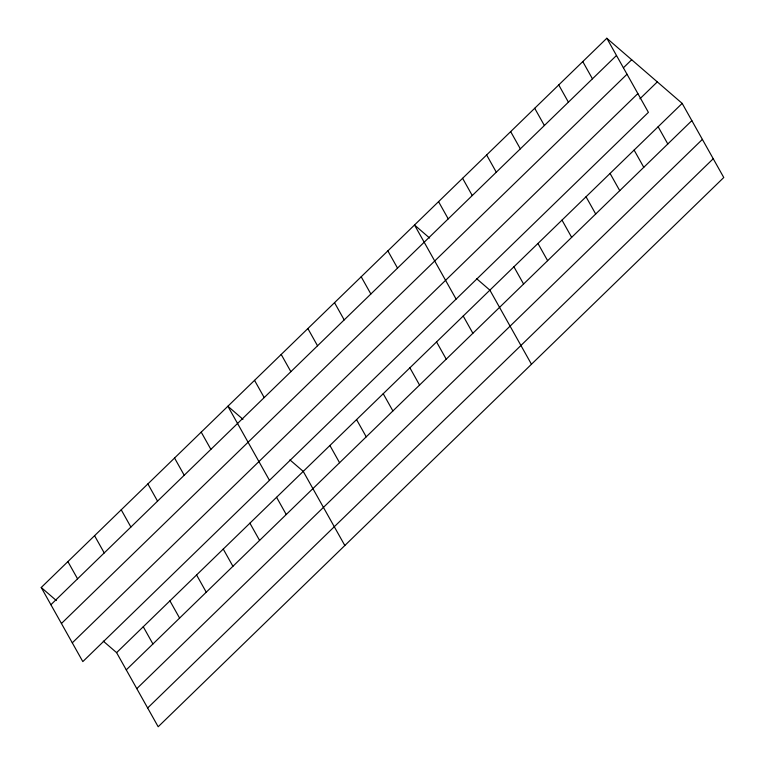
<?xml version="1.0" encoding="UTF-8"?>
<svg xmlns="http://www.w3.org/2000/svg" width="765" height="765" viewBox="0 0 765 765"><rect width="100%" height="100%" fill="white"/><g stroke="black" fill="none" stroke-linecap="round" stroke-linejoin="round"><path stroke-width="1.15" d="M606.817 38.25L648.404 112.359L82.821 661.601L41.233 587.491L606.817 38.25L682.179 103.399L723.767 177.509L158.183 726.75L116.596 652.641L103.275 641.127M50.901 604.713L616.485 55.482M623.399 67.798L631.68 59.746M61.439 623.485L627.013 74.243M72.293 642.83L637.867 93.588M639.903 98.809L657.307 81.903M116.596 652.641L682.179 103.399M126.263 669.872L691.847 120.631M136.801 688.643L702.375 139.402M147.655 707.979L713.229 158.738M429.614 238.049L414.515 224.996L456.103 299.096M476.557 278.623L489.877 290.145L531.465 364.255M242.974 419.297L227.874 406.244L269.462 480.344M289.916 459.88L303.236 471.393L344.824 545.502M41.233 587.491L56.333 600.544M658.139 126.751L667.807 143.973M634.109 150.093L643.776 167.315M582.777 61.592L592.445 78.824M610.068 173.435L619.736 190.657M558.737 84.934L568.405 102.166M586.028 196.777L595.696 213.999M534.706 108.276L544.374 125.508M561.998 220.119L571.656 237.341M510.666 131.618L520.334 148.85M537.958 243.461L547.625 260.683M486.626 154.96L496.294 172.192M513.917 266.803L523.585 284.025M462.596 178.302L472.254 195.534M438.555 201.644L448.223 218.876M463.217 316.041L472.885 333.263M387.855 250.882L397.523 268.113M436.557 341.926L446.225 359.158M361.195 276.777L370.862 293.999M409.897 367.822L419.564 385.053M334.525 302.672L344.193 319.894M383.227 393.717L392.894 410.939M307.865 328.558L317.532 345.79M356.567 419.612L366.234 436.834M281.204 354.453L290.872 371.685M329.906 445.498L339.574 462.729M254.535 380.348L264.202 397.57M276.576 497.288L286.244 514.51M201.214 432.129L210.882 449.361M249.916 523.183L259.584 540.406M174.554 458.025L184.222 475.256M223.256 549.069L232.923 566.301M147.884 483.92L157.552 501.142M196.586 574.964L206.254 592.196M121.224 509.815L130.892 527.037M169.926 600.86L179.593 618.082M94.564 535.701L104.231 552.932M143.265 626.755L152.933 643.977M67.894 561.596L77.561 578.828"/></g></svg>
